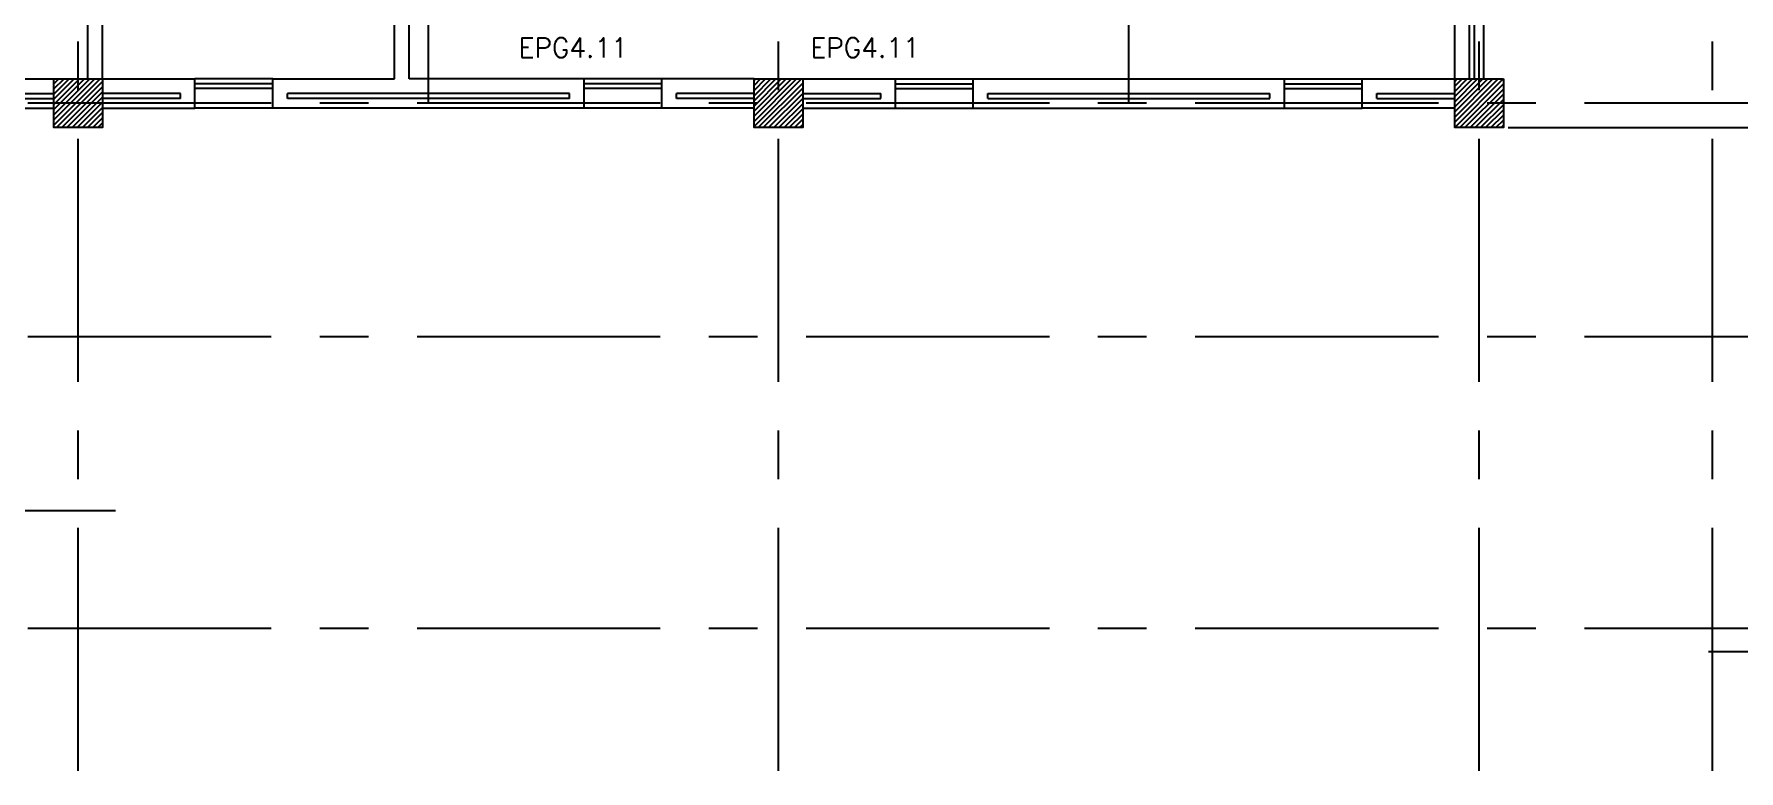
# Model space of a CAD drawing. Extents: x -0.4 to 93, y -13.2 to 77.1.
# Drawn here: x 65.82 to 83.34, y -1.11 to 6.46 of the extents above; entities that cross this region are included whole.
import ezdxf

# ---------------------------------------------------------------- set-up
doc = ezdxf.new("R2010")
doc.units = 0
doc.header["$MEASUREMENT"] = 0
doc.header["$PDMODE"] = 3
doc.header["$PDSIZE"] = 0.1
doc.linetypes.add('CENTERX2', pattern=[4, 2.5, -0.5, 0.5, -0.5])
doc.layers.get('0').update_dxf_attribs({"linetype": 'CONTINUOUS'})
doc.layers.get('DEFPOINTS').update_dxf_attribs({"linetype": 'CONTINUOUS'})
for name, color, linetype in [('AX-DIM', 11, 'CONTINUOUS'), ('AXES', 11, 'CENTERX2'), ('COL', 11, 'CONTINUOUS'), ('E-TEXT', 4, 'CONTINUOUS'), ('HAT', 11, 'CONTINUOUS'), ('INSUL', 11, 'CONTINUOUS'), ('TXT', 2, 'CONTINUOUS'), ('WALL', 11, 'CONTINUOUS'), ('WIN', 11, 'CONTINUOUS')]:
    doc.layers.add(name, color=color, linetype=linetype)
doc.styles.add('ROMANS', font='ROMANS.shx', dxfattribs={"width": 0.6})
doc.dimstyles.new('STANDARD in', dxfattribs={"dimtxt": 0.2, "dimasz": 0.1, "dimexe": 0.07, "dimexo": 0.05, "dimgap": 0.1, "dimtad": 1, "dimdec": 0, "dimlfac": 1000, "dimzin": 0, "dimdsep": 46, "dimtxsty": 'ROMANS', "dimblk": 'ARCHTICK', "dimcen": 0.05, "dimdle": 0.05, "dimclrd": 7, "dimclre": 7, "dimclrt": 2, "dimadec": 0, "dimazin": 0, "dimtfac": 1, "dimtdec": 0, "dimtmove": 2, "dimatfit": 3, "dimldrblk": 'ARCHTICK', "dimfxl": 0, "dimtolj": 1, "dimtzin": 0, "dimarcsym": 0})

# ---------------------------------------------------------------- blocks, each defined once
blk = doc.blocks.new('_ARCHTICK')
at = {"color": 0, "linetype": 'ByBlock', "const_width": 0.15}
blk.add_lwpolyline([(-0.5, -0.5), (0.5, 0.5)], dxfattribs=at)
blk = doc.blocks.new('*D207')
at = {"layer": 'AX-DIM', "color": 7, "lineweight": -2}
for p, q in [((91.552, 64.87), (91.552, 5.45)), ((80.97, 64.82), (91.622, 64.82)), ((80.97, 5.5), (91.622, 5.5))]:
    blk.add_line(p, q, dxfattribs=at)
at = {"layer": 'DEFPOINTS', "color": 0}
for p in [(80.92, 64.82), (80.92, 5.5), (91.552, 5.5)]:
    blk.add_point(p, dxfattribs=at)
at = {"layer": 'AX-DIM', "color": 7, "lineweight": -2, "xscale": 0.1, "yscale": 0.1, "zscale": 0.1}
for p, rotation in [((91.552, 64.82), 90), ((91.552, 5.5), 270)]:
    blk.add_blockref('_ARCHTICK', p, dxfattribs=dict(at, rotation=rotation))
at = {"layer": 'AX-DIM', "color": 2, "insert": (91.352, 35.16), "char_height": 0.2, "attachment_point": 5, "rotation": 90, "style": 'ROMANS'}
blk.add_mtext('\\A1;59320', dxfattribs=at)
blk = doc.blocks.new('*D209')
at = {"layer": 'AX-DIM', "color": 7, "lineweight": -2}
for p, q in [((90.902, 5.5), (91.622, 5.5)), ((91.552, 5.55), (91.552, 0.065)), ((83.027, 0.115), (91.622, 0.115))]:
    blk.add_line(p, q, dxfattribs=at)
at = {"layer": 'DEFPOINTS', "color": 0}
for p in [(90.852, 5.5), (82.977, 0.115), (91.552, 0.115)]:
    blk.add_point(p, dxfattribs=at)
at = {"layer": 'AX-DIM', "color": 7, "lineweight": -2, "xscale": 0.1, "yscale": 0.1, "zscale": 0.1}
for p, rotation in [((91.552, 5.5), 90), ((91.552, 0.115), 270)]:
    blk.add_blockref('_ARCHTICK', p, dxfattribs=dict(at, rotation=rotation))
at = {"layer": 'AX-DIM', "color": 2, "insert": (91.352, 2.808), "char_height": 0.2, "attachment_point": 5, "rotation": 90, "style": 'ROMANS'}
blk.add_mtext('\\A1;5385', dxfattribs=at)
blk = doc.blocks.new('COL50')
at = {"layer": 'COL'}
blk.add_lwpolyline([(-250, 250), (-250, -250), (250, -250), (250, 250)], close=True, dxfattribs=at)
blk = doc.blocks.new('*X76')
at = {"color": 0}
for p, q in [((238729, 10687), (239203, 11161)), ((238729, 10740), (239150, 11161)), ((238729, 10793), (239097, 11161)), ((238729, 10846), (239044, 11161)), ((238729, 10899), (238991, 11161)), ((238729, 10952), (238938, 11161)), ((238729, 11005), (238885, 11161)), ((238729, 11058), (238832, 11161)), ((238729, 11111), (238779, 11161)), ((238756, 10661), (239229, 11134)), ((238809, 10661), (239229, 11081)), ((238862, 10661), (239229, 11028)), ((238915, 10661), (239229, 10974)), ((238968, 10661), (239229, 10921)), ((239021, 10661), (239229, 10868)), ((239074, 10661), (239229, 10815)), ((239127, 10661), (239229, 10762)), ((239180, 10661), (239229, 10709))]:
    blk.add_line(p, q, dxfattribs=at)
blk = doc.blocks.new('*X74')
at = {"color": 0}
for p, q in [((245929, 10674), (246415, 11161)), ((245929, 10727), (246362, 11161)), ((245929, 10780), (246309, 11161)), ((245929, 10833), (246256, 11161)), ((245929, 10886), (246203, 11161)), ((245929, 10939), (246150, 11161)), ((245929, 10992), (246097, 11161)), ((245929, 11045), (246044, 11161)), ((245929, 11098), (245991, 11161)), ((245929, 11151), (245938, 11161)), ((245968, 10661), (246429, 11121)), ((246021, 10661), (246429, 11068)), ((246075, 10661), (246429, 11015)), ((246128, 10661), (246429, 10962)), ((246181, 10661), (246429, 10909)), ((246234, 10661), (246429, 10856)), ((246287, 10661), (246429, 10803)), ((246340, 10661), (246429, 10750)), ((246393, 10661), (246429, 10697))]:
    blk.add_line(p, q, dxfattribs=at)
blk = doc.blocks.new('*X73')
at = {"color": 0}
for p, q in [((253128, 10661), (253628, 11161)), ((253129, 10715), (253575, 11161)), ((253129, 10768), (253522, 11161)), ((253129, 10821), (253469, 11161)), ((253129, 10874), (253416, 11161)), ((253129, 10927), (253363, 11161)), ((253129, 10980), (253310, 11161)), ((253129, 11033), (253257, 11161)), ((253129, 11086), (253204, 11161)), ((253129, 11139), (253151, 11161)), ((253181, 10661), (253629, 11109)), ((253234, 10661), (253629, 11056)), ((253287, 10661), (253629, 11003)), ((253340, 10661), (253629, 10950)), ((253393, 10661), (253629, 10896)), ((253446, 10661), (253629, 10843)), ((253499, 10661), (253629, 10790)), ((253552, 10661), (253629, 10737)), ((253605, 10661), (253629, 10684))]:
    blk.add_line(p, q, dxfattribs=at)

msp = doc.modelspace()

# ---------------------------------------------------------------- linework, layer by layer
at = {"layer": 'AXES'}
for p, q in [((66.2695, -1.1143), (66.2695, 76.4248)), ((73.4695, -1.1143), (73.4695, 76.4248)), ((80.6695, -1.1143), (80.6695, 76.4248)), ((83.0695, -1.1143), (83.0695, 76.4248)), ((69.8695, 5.75), (69.8695, 64.57)), ((77.0695, 5.75), (77.0695, 64.57)), ((92.2523, 5.75), (23.6295, 5.75)), ((92.2523, 3.35), (14.0295, 3.35)), ((92.2523, 3.35), (22.4295, 3.35)), ((92.2523, 0.35), (20.6295, 0.35)), ((92.2523, 0.35), (20.6295, 0.35))]:
    msp.add_line(p, q, dxfattribs=at)
at = {"layer": 'INSUL'}
for p, q in [((80.5695, 12.7), (80.5695, 6)), ((80.6195, 12.7), (80.6195, 6)), ((65.0195, 5.85), (66.0195, 5.85)), ((65.0195, 5.8), (66.0195, 5.8)), ((67.3195, 5.85), (66.5195, 5.85)), ((67.3195, 5.8), (66.5195, 5.8)), ((67.3195, 5.8), (67.3195, 5.85)), ((68.4195, 5.8), (68.4195, 5.85)), ((71.3195, 5.85), (68.4195, 5.85)), ((71.3195, 5.8), (68.4195, 5.8)), ((71.3195, 5.8), (71.3195, 5.85)), ((73.2195, 5.85), (72.4195, 5.85)), ((72.4195, 5.8), (72.4195, 5.85)), ((73.2195, 5.8), (72.4195, 5.8)), ((73.7195, 5.85), (74.5195, 5.85)), ((73.7195, 5.8), (74.5195, 5.8)), ((74.5195, 5.8), (74.5195, 5.85)), ((75.6195, 5.8), (75.6195, 5.85)), ((75.6195, 5.85), (78.5195, 5.85)), ((75.6195, 5.8), (78.5195, 5.8)), ((78.5195, 5.8), (78.5195, 5.85)), ((79.6195, 5.8), (79.6195, 5.85)), ((79.6195, 5.85), (80.4195, 5.85)), ((79.6195, 5.8), (80.4195, 5.8))]:
    msp.add_line(p, q, dxfattribs=at)
at = {"layer": 'TXT', "color": 6}
msp.add_line((57.186, 1.5625), (66.6522, 1.5625), dxfattribs=at)
at = {"layer": 'WALL'}
for p, q in [((80.4195, 6), (80.4195, 12.7)), ((80.7195, 6), (80.7195, 12.7)), ((66.3695, 6), (66.3695, 9.65)), ((69.6695, 6), (69.6695, 9.65)), ((66.5195, 6), (66.5195, 9.5)), ((69.5195, 6), (69.5195, 9.5)), ((64.8695, 6), (66.0195, 6)), ((66.5195, 6), (67.4695, 6)), ((67.4695, 5.7), (67.4695, 6)), ((68.2695, 5.7), (68.2695, 6)), ((68.2695, 6), (69.5195, 6)), ((71.4695, 6), (69.6695, 6)), ((71.4695, 5.7), (71.4695, 6)), ((73.2195, 6), (72.2695, 6)), ((72.2695, 5.7), (72.2695, 6)), ((73.7195, 6), (74.6695, 6)), ((74.6695, 5.7), (74.6695, 6)), ((75.4695, 5.7), (75.4695, 6)), ((75.4695, 6), (78.6695, 6)), ((78.6695, 5.7), (78.6695, 6)), ((79.4695, 5.7), (79.4695, 6)), ((79.4695, 6), (80.4195, 6)), ((64.8695, 5.7), (66.0195, 5.7)), ((66.5195, 5.7), (67.4695, 5.7)), ((71.4695, 5.7), (68.2695, 5.7)), ((73.2195, 5.7), (72.2695, 5.7)), ((73.7195, 5.7), (74.6695, 5.7)), ((75.4695, 5.7), (78.6695, 5.7)), ((80.4195, 5.7), (79.4695, 5.7))]:
    msp.add_line(p, q, dxfattribs=at)
at = {"layer": 'WIN'}
for p, q in [((68.2695, 6), (67.4695, 6)), ((72.2695, 6), (71.4695, 6)), ((74.6695, 6), (75.4695, 6)), ((78.6695, 6), (79.4695, 6)), ((68.2695, 5.95), (67.4695, 5.95)), ((68.2695, 5.9), (67.4695, 5.9)), ((72.2695, 5.95), (71.4695, 5.95)), ((72.2695, 5.9), (71.4695, 5.9)), ((74.6695, 5.95), (75.4695, 5.95)), ((74.6695, 5.9), (75.4695, 5.9)), ((78.6695, 5.95), (79.4695, 5.95)), ((78.6695, 5.9), (79.4695, 5.9)), ((68.2695, 5.7), (67.4695, 5.7)), ((72.2695, 5.7), (71.4695, 5.7)), ((74.6695, 5.7), (75.4695, 5.7)), ((78.6695, 5.7), (79.4695, 5.7))]:
    msp.add_line(p, q, dxfattribs=at)

# ---------------------------------------------------------------- block references
at = {"layer": 'COL', "xscale": -0.001000000047497451, "yscale": 0.0009999999892897904, "zscale": 0.001}
for p in [(66.2695, 5.75), (73.4695, 5.75), (80.6695, 5.75)]:
    msp.add_blockref('COL50', p, dxfattribs=at)
at = {"layer": 'HAT', "xscale": 0.001000000047497451, "yscale": 0.0009999999892897904, "zscale": 0.001}
for name in ['*X76', '*X74', '*X73']:
    msp.add_blockref(name, (-172.709, -5.161), dxfattribs=at)

# ---------------------------------------------------------------- texts
at = {"layer": 'E-TEXT', "color": 4, "style": 'ROMANS'}
for p in [(70.7957, 6.2218), (73.7957, 6.2218)]:
    msp.add_text('EPG4.11', height=0.2, dxfattribs=at).set_placement(p)

# ---------------------------------------------------------------- dimensions: what is measured, and where the dimension line sits
at = {"layer": 'AX-DIM'}
for base, p1, p2, picture, middle in [((91.5523, 5.5), (80.9195, 64.82), (80.9195, 5.5), '*D207', (91.3523, 35.16)), ((91.5523, 0.115), (90.8523, 5.5), (82.9771, 0.115), '*D209', (91.3523, 2.8075))]:
    dim = msp.add_linear_dim(base=base, p1=p1, p2=p2, angle=270, dimstyle='STANDARD in', dxfattribs=at)
    dim.commit()
    dim.dimension.update_dxf_attribs({"geometry": picture, "text_midpoint": middle})

doc.saveas('drawing.dxf')
